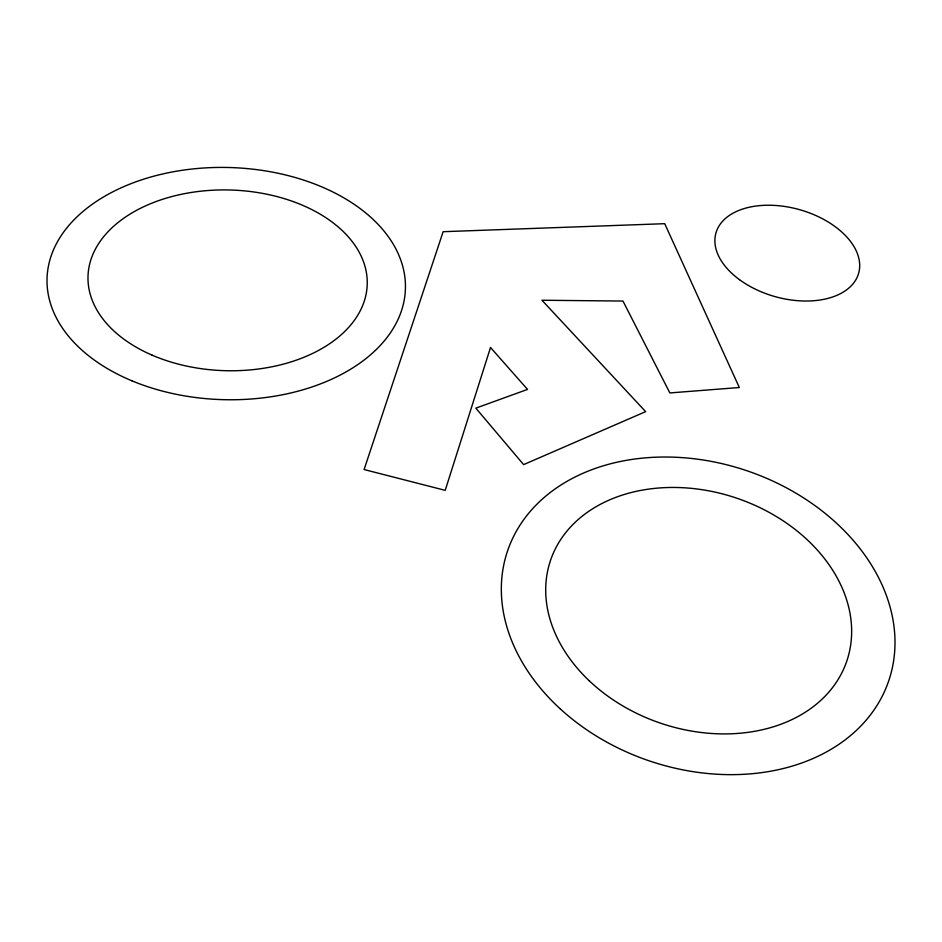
<?xml version="1.0" encoding="UTF-8"?>
<svg xmlns="http://www.w3.org/2000/svg" width="942" height="942" viewBox="0 0 942 942"><rect width="100%" height="100%" fill="white"/><g stroke="black" fill="none" stroke-linecap="round" stroke-linejoin="round"><path stroke-width="1.41" d="M490.511 347.504L445.213 490.346L364.095 469.54L443.14 231.697L664.722 223.69L739.329 387.515L669.856 392.932L622.968 301.051L541.956 300.239L645.647 411.642L523.622 464.618L475.828 408.145L527.532 389.411L490.511 347.504M739.482 279.668A74.147 45.181 15.7 0 0 858.303 274.369A74.147 45.181 15.7 0 0 764.068 205.332A74.147 45.181 15.7 0 0 739.482 279.668M131.798 380.768A179.263 116.113 1.6 0 0 405.366 290.03A179.263 116.113 1.6 0 0 141.536 179.863A179.263 116.113 1.6 0 0 131.798 380.768M559.913 708.561A201.341 153.051 18.9 0 0 888.636 681.101A201.341 153.051 18.9 0 0 645.953 457.812A201.341 153.051 18.9 0 0 559.913 708.561M589.256 680.795A156.466 118.786 18.8 0 0 845.951 663.462A156.466 118.786 18.8 0 0 660.789 487.862A156.466 118.786 18.8 0 0 589.256 680.795M152.204 355.193A139.663 90.373 1.6 0 0 367.097 286.839A139.663 90.373 1.6 0 0 163.567 198.974A139.663 90.373 1.6 0 0 152.204 355.193"/></g></svg>
